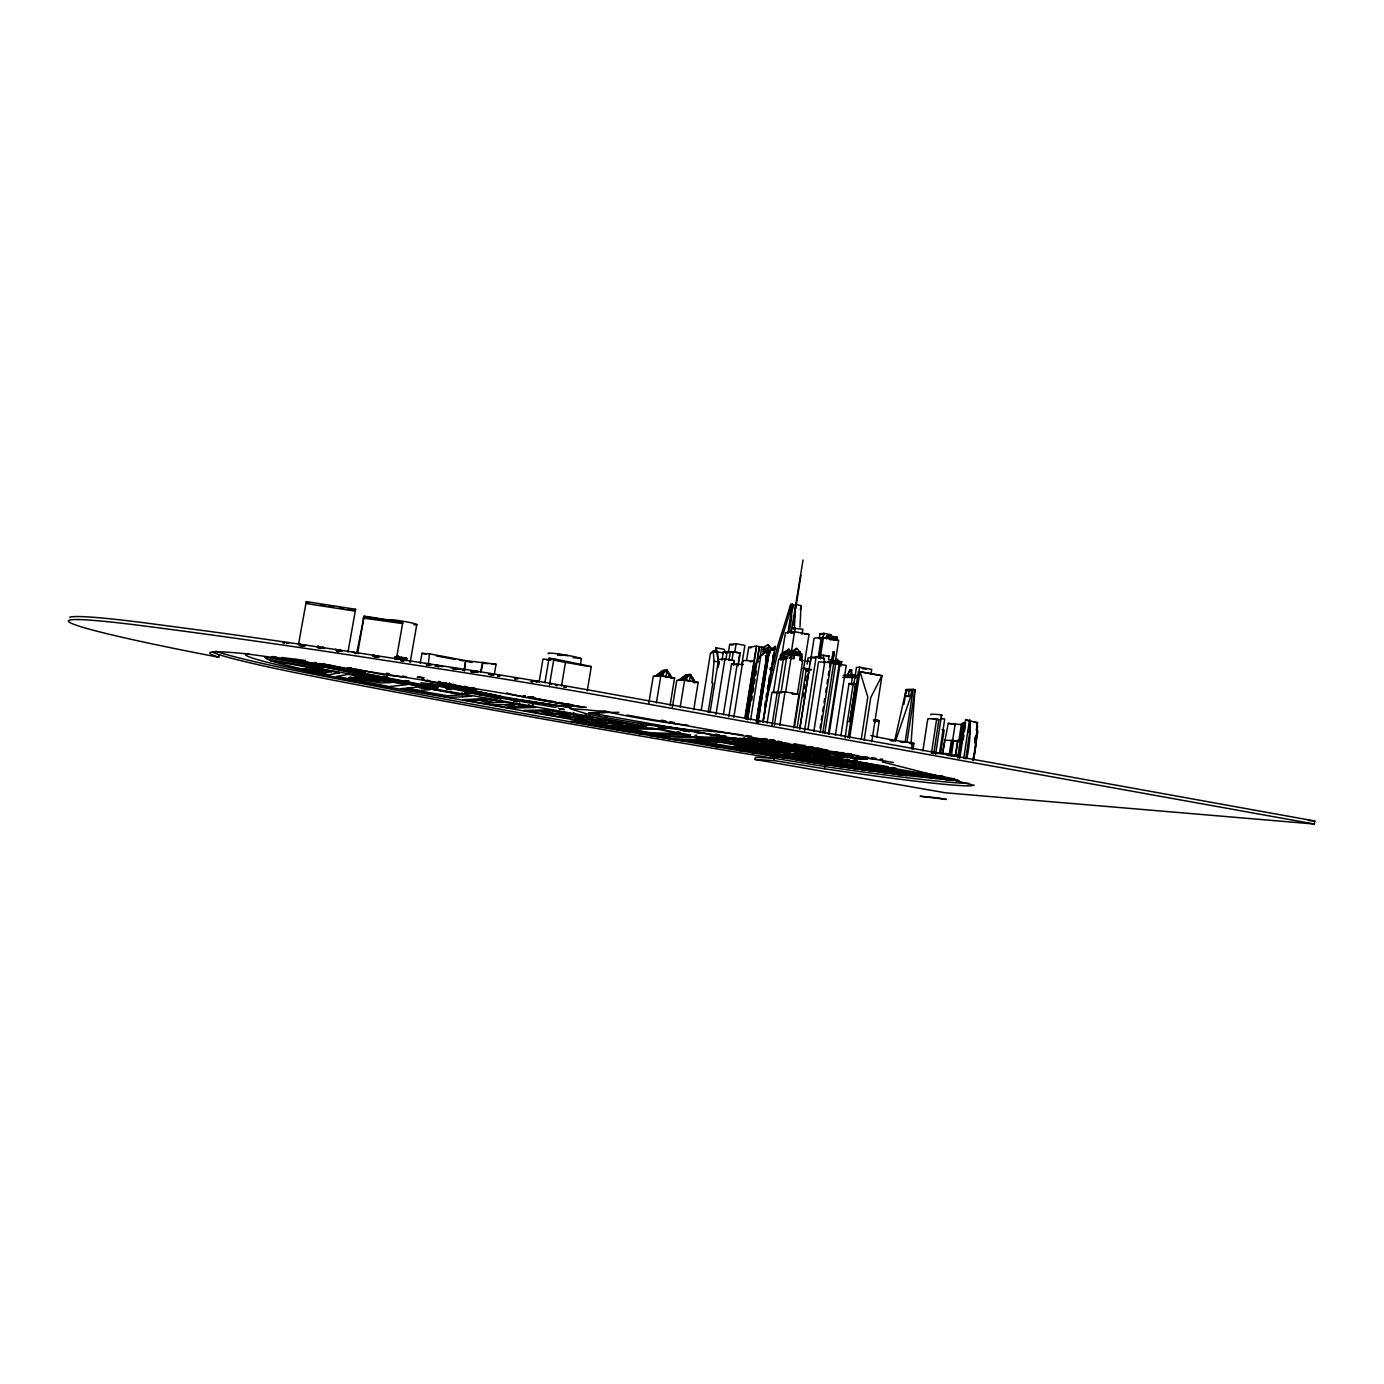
<?xml version="1.0" encoding="UTF-8"?>
<svg xmlns="http://www.w3.org/2000/svg" width="1384" height="1384" viewBox="0 0 1384 1384"><rect width="100%" height="100%" fill="white"/><g stroke="black" fill="none" stroke-linecap="round" stroke-linejoin="round"><path stroke-width="1.5" d="M427.362 665.237L426.86 664.043L428.417 664.96L427.016 665.168M473.968 671.932L474.92 672.07M398.09 658.922L397.052 658.663L399.042 659.32L397.26 658.369L396.257 658.749L398.696 659.372L397.26 658.369L395.616 659.545L395.097 657.383L397.606 656.864L396.62 656.5L395.772 659.165M906.589 690.356L908.89 690.824L908.786 696.567L904.911 696.221L906.589 690.356L912.212 690.149L910.534 696.066L904.911 696.221M405.599 660.185C402.415 658.905 409.093 662.036 404.993 659.753L403.367 660.929L400.547 659.493M376.033 657.089L375.099 655.947C375.808 658.3 372.728 653.663 374.995 657.123M490.247 674.665L489.036 674.285L491.216 674.804M556.472 685.097L557.095 685.737L555.295 685.322M794.312 629.599L795.644 604.324L801.025 605.656L799.969 627.125M551.195 684.423L551.593 684.25M317.247 647.383L319.825 648.456L319.825 647.556C324.029 649.131 321.503 644.667 324.41 648.542M911.001 743.935L914.98 689.699L913.163 689.37L906.191 689.613L894.635 740.907M852.354 676.015L850.814 675.617L851.281 669.891L852.354 676.015L851.437 676.067M514.346 678.264L515.748 678.938M428.262 664.839L429.403 653.836L421.947 653.352L420.217 663.247M401.204 660.912L402.225 659.476L403.28 660.756L404.63 659.026L402.138 657.971C397.831 658.94 401.706 657.019 403.003 659.13L403.194 660.687L402.467 659.32L400.806 660.185L403.003 659.787L403.817 660.877L403.159 657.988L404.128 659.009L405.356 658.248L404.301 657.971L403.522 660.566L405.028 658.005L407.38 658.784L405.131 658.005L406.775 658.403L405.131 658.005L403.194 660.514M718.953 661.846L718.209 666.932L718.953 661.846L714.109 661.327L713.227 651.207L723.763 652.954M792.375 610.361L793.032 604.981L796.44 605.431M514.675 678.904L518.325 678.731M790.281 626.814L791.7 615.742M464.54 669.7L465.716 660.635L429.403 653.836M774.21 758.346L755.353 757.273L755.007 759.453L945.22 792.773L1314.402 824.034L1314.8 821.006L591.158 690.443A298.373 14.272 9.5 0 0 433.382 664.545A621.676 25.466 9.5 0 0 326.243 648.127L300.76 644.356A621.676 25.466 9.5 0 0 205.835 630.914L143.209 622.644A244.691 11.297 9.8 0 0 69.754 617.195M942.781 753.156L944.701 740.371M962.157 724.68L948.265 723.365L942.521 752.982M949.043 755.837L951.379 740.336L957.832 741.513M950.6 754.124L955.219 723.399M951.31 756.096L953.645 740.578L958.852 741.53M955.289 756.096L957.641 740.475L961.205 740.561M955.825 754.332L957.884 740.682M961.499 723.434L958.904 740.717L957.641 740.475M957.659 757.948L962.918 722.863L965.738 723.071M959.216 758.017L964.492 722.898L964.267 727.084L962.312 726.911L964.267 727.084M959.873 757.999L965.617 719.767L977.571 722.742L976.429 730.389M963.264 739.488L962.018 739.333L963.264 739.488L963.887 735.388M964.51 731.271L965.426 725.112M963.731 758.432L969.509 719.939M965.721 758.83L969.751 731.911L967.779 731.513L969.751 731.911L968.489 731.755L970.219 720.182A149.316 136.601 -74.9 0 1 966.793 758.57M974.941 740.353L975.564 736.253M977.45 725.095L976.602 730.752L977.865 730.977L973.488 760.266M975.028 742.291L975.945 736.132M973.246 760.214L975.893 742.516L974.838 742.499M906.918 742.481L914.98 689.699L906.191 689.613L903.942 704.283M911.451 748.882L912.385 742.793A29.151 1.609 9 0 1 870.882 735.492M913.007 749.557L913.942 743.485L912.385 742.793M922.869 750.924L927.782 718.884A23.268 1.557 8.8 0 1 933.266 718.884L938.923 719.611L933.75 753.796M931.64 752.169L936.639 719.178M935.619 754.315L941.587 714.853L936.293 714.369A23.268 1.609 8.8 0 0 930.792 714.404L930.965 714.923M939.598 752.861L944.718 719.04L941.051 718.365L941.795 718.971M940.618 753.19L944.13 729.973L942.02 729.593M871.764 741.807L881.954 675.703L859.948 671.534L858.426 671.621L848.15 737.793M876.695 721.427L879.29 720.701L876.712 737.395M905.119 742.153L913.163 689.37L895.5 741.149M841.057 665.963L841.714 661.69L828.48 659.666L829.051 655.981L821.058 655.203L820.487 658.87M835.4 735.198L846.247 665.479L831.144 662.607L820.21 732.465M840.901 735.804L849.032 683.558L855.9 683.679L849.707 721.6L855.589 683.696M851.16 684.89L852.821 674.769L856.869 675.548M850.018 721.6L847.441 721.202L853.34 683.281M845.14 737.983L847.441 721.202M858.028 677.849L859.672 667.174L871.695 669.441L871.038 673.679M849.603 738.208L859.948 671.534L867.803 697.017L861.211 739.679M864.17 740.198L870.744 697.571L881.954 675.703L858.426 671.621M793.724 727.846L799 694.387L785.039 691.81L779.642 692.017L774.365 725.285M794.433 726.894L809.017 634.46L794.554 631.675L785.42 632.782L781.043 660.306M797.132 727.638L806.474 668.437M807.131 664.199L808.135 657.867L811.872 657.538M802.876 697.19L803.533 692.952M804.208 688.713L804.882 684.457M805.54 680.219L806.215 675.98M799.762 728.624L810.972 657.4L816.127 656.967L824.466 658.559L823.791 662.798M799.831 729.039L808.792 672.07M810.124 663.628L814.103 638.301C818.74 636.899 831.005 639.685 832.268 636.813M804.519 730.804L816.127 656.967M823.843 633.336L820.055 633.768L819.259 638.803L823.048 638.387L823.843 633.336L831.317 634.789L830.521 639.841M818.134 657.919L821.335 637.505M818.947 657.85L822.165 637.418L838.669 640.221L835.348 661.552M808.014 729.126L818.567 661.881L831.144 662.607M820.158 658.248L823.445 637.28M825.418 638.249L829.016 635.965L832.684 639.166L837.095 637.522L835.625 640.048L836.732 639.944L837.13 637.315L829.051 635.758L828.635 638.37L836.732 639.944L836.04 637.436M823.774 654.978L823.203 658.663L824.466 658.559M837.13 637.315L834.95 637.557L834.535 640.169L830.504 639.391L826.853 636.19L827.563 638.491L829.016 635.965L826.888 636L826.473 638.612L830.884 636.969L834.535 640.169L836.005 637.643M829.016 635.965L826.473 638.612L827.943 636.069L828.635 638.37L827.424 635.654L827.044 638.076L824.881 638.301L827.424 635.654L837.095 637.522L830.504 639.391M813.878 731.323L824.829 661.396M820.072 728.226L820.729 723.988M821.387 719.767L822.044 715.528M822.719 711.307L823.376 707.068M824.034 702.847L824.691 698.609M825.694 692.277L826.352 688.038M827.009 683.817L827.684 679.579M828.341 675.357L828.999 671.119M829.656 666.898L830.296 661.517L836.87 662.763L836.645 664.216L830.071 662.971M833.151 651.864L831.524 662.192L832.753 662.313L834.362 651.951L833.151 651.864L831.992 662.158M832.286 662.348L834.362 651.951M822.805 733.07L833.722 663.317M824.778 733.416L835.677 663.68M837.51 661.068L837.787 659.338L835.625 659.511M838.739 665.6L839.396 661.396L835.867 661.673M828.289 734.056L839.171 664.337M829.102 734.074L840.001 664.285M755.007 759.453L773.864 760.56L824.362 768.743L825.02 764.573L900.603 774.936L959.06 780.818M756.512 719.715L760.283 696.031M760.612 694.041L766.511 658.3M756.321 722.24L767.688 650.878L760.906 655.324L757.238 660.791M757.775 722.673L767.964 658.628L766.303 658.334M758.017 722.448L769.366 651.189L775.161 646.38L763.068 722.465M772.203 669.925L770.092 669.527L770.404 667.832M764.729 705.684L765.387 701.55M766.044 697.398L766.701 693.263M767.359 689.111L768.016 684.976M768.674 680.824L769.331 676.689M770.456 669.666L770.75 667.797M763.172 719.922L773.881 652.694M774.365 649.684L774.781 647.037L771.961 649.269M759.418 746.547L742.533 743.485M762.186 746.564L760.076 746.184M773.085 664.303L773.691 660.549M767.099 723.157L771.995 692.311L781.233 692.848M745.405 748.433L767.359 751.166L762.74 751.529L765.335 750.889L765.542 749.557M779.849 659.13L780.455 655.255L783.984 655.272L777.894 692.329L773.448 692.502L778.725 659.216L781.06 659.355L781.354 653.611L791.804 654.563L791.181 658.49L789.953 658.265L790.575 654.338L788.205 654.546L787.582 658.455L786.441 658.559L781.112 692.208L785.662 692.017L791.008 658.161L793.759 658.68L794.381 654.753L793.759 658.68M785.455 659.389C786.562 650.082 787.617 662.469 782.15 658.922L782.773 655.047M789.399 612.835L790.748 604.393L792.548 603.908L787.842 633.543M772.03 725.268L777.272 692.104M784.105 652.106L783.811 653.905L786.198 653.681L788.828 649.165L792.496 653.006L784.105 652.106L788.828 649.165L790.091 653.231M783.967 659.113L784.884 653.283M788.69 632.384L793.032 604.981M802.028 634.218L802.824 629.149L791.389 628.163L790.575 633.215L794.416 632.747M791.267 631.865L803.049 559.984M793.067 625.239L793.741 621.018M794.416 616.814L795.073 612.593M795.748 608.389L800.886 575.294M773.864 760.56L774.521 756.408M779.746 725.337L785.039 691.81M791.233 652.712L794.554 631.675M794.693 631.052L795.229 627.661M791.873 651.362L791.596 653.179L800.09 654.113L800.385 652.279L796.665 648.387L791.873 651.362L800.385 652.279M800.575 660.272L801.613 660.479L802.236 656.552L801.18 656.362L800.575 660.272L802.132 654.355L792.721 652.556L791.181 658.49M800.35 609.894L801.025 605.656M794.035 652.954L796.665 648.387M793.845 694.163L792.184 693.228M799.831 659.96C802.755 650.532 797.132 662.469 802.72 660.393L797.392 694.197L796.042 694.249M728.313 652.816L729.662 644.46L736.132 643.733L744.886 645.394L741.824 664.493M733.347 651.76L730.319 652.072L728.987 660.428L731.998 660.151L733.347 651.76L740.232 653.058L738.174 665.825M723.382 714.68L731.548 663.922L743.329 664.562M731.548 652.487L734.766 652.158L736.132 643.733M733.174 664.874L734.281 660.583L733.606 664.839M728.78 716.774L737.343 663.438M738.433 661.604L739.471 655.22M733.814 717.362L742.897 660.652M746.668 660.012L748.692 647.349L756.391 646.155L744.851 718.296M745.474 716.393L756.304 648.629M745.924 719.265L754.072 668.264L757.308 661.137M747.377 719.144L756.564 661.604L757.948 661.275M747.568 719.784L759.349 646.605L756.391 646.155M757.256 661.777L759.349 646.605M751.668 700.563L752.342 696.342M753.017 692.121L753.692 687.9M754.366 683.696L755.041 679.475M755.716 675.254L756.391 671.067M748.519 743.831L745.146 743.537M746.357 743.485L746.132 744.592M760.024 657.659L761.702 647.055L764.003 647.608L762.809 655.082M750.612 719.818L760.906 655.324M770.109 651.38L768.276 649.131L764.643 651.276L764.712 646.536L768.016 644.944L771.355 650.394L771.096 647.747L767.895 644.961L769.418 645.792M686.966 677.278L686.412 680.668L689.474 681.222L690.564 674.458L685.737 674.821L678.575 680.409L686.931 674.735M693.073 678.402L692.519 681.793L695.581 682.347L690.564 674.458L683.35 680.098L680.945 680.253L688.142 674.631M693.747 709.715L698.176 682.381L684.648 679.89L676.759 680.409L672.347 707.432M701.238 710.182L710.39 653.681L713.227 651.207L717.362 651.985L715.926 647.764L724.195 649.338L725.787 653.334M715.251 652.002L715.926 647.764M708.124 712.431L712.881 683.004L711.912 683.039L714.109 661.327M710.044 712.31L718.556 659.528L724.922 658.94L734.281 660.583M722.033 660.185L723.382 651.881L730.319 652.072M710.251 740.994L709.732 744.246L719.801 744.644L739.402 748.104L729.039 747.654L694.906 742.222L706.394 743.692M715.995 714.369L724.922 658.94M725.856 659.839L727.188 651.483M645.532 724.04L645.757 722.673M648.819 703.193L653.283 676.084L660.877 675.513L674.562 678.039L670.098 705.459M656.379 702.986L660.877 675.513M663.507 672.953L662.936 676.343L669.095 677.468L669.648 674.077M666.015 676.914L667.123 670.133L662.469 670.513L655.255 676.119L659.857 675.773L667.123 670.133L672.174 678.039L670.981 678.125M692.346 737.482L655.462 736.374L669.441 738.745L670.115 734.644M680.184 707.276L684.648 679.89M605.362 722.206L617.697 722.275L605.085 720.043L593.027 720.026L605.362 722.206L606.019 718.227M580.38 664.822L581.418 658.628A17.075 1.194 9.5 0 0 560.883 654.286A17.075 1.194 9.5 0 0 548.756 653.767M573.27 716.549L584.913 716.479L571.575 714.127L560.226 714.231L573.27 716.549L573.945 712.535M587.266 690.72L591.297 666.517L553.894 658.801L549.033 658.248L544.915 682.675M592.196 718.296L591.539 722.171L603.286 722.24L590.778 720.026L579.308 720.009M596.539 714.369L596.781 712.985M598.995 714.94L599.237 713.556M539.033 682.433L542.995 659.026L549.137 659.718M549.413 685.305L553.894 658.801M560.122 654.667L557.631 654.667L568.08 655.653M561.489 686.083L565.572 661.794M559.88 712.57L559.24 716.462L570.277 716.41L558.115 714.265L547.32 714.369M403.003 659.13L402.969 657.85L400.53 657.988L402.952 659.043M494.347 674.285L496.06 664.285L465.716 660.635L464.349 668.558M500.454 696.654L501.06 698.661L493.379 697.536L491.476 697.103L491.787 695.114L488.5 694.214M494.918 697.83L495.212 696.117M496.614 698.124L496.942 696.204L499.053 696.584M498.551 696.671L500.766 696.809M501.06 698.661L498.932 698.107L499.261 696.169M499.953 696.861L502.478 696.931L497.6 695.858M500.16 698.366L500.489 696.446L495.143 695.633M500.627 698.661L501.233 696.636M518.775 706.913L529.207 706.636L515.246 704.162L505.125 704.508L518.775 706.913L519.467 702.899M462.516 696.913L471.65 696.152L419.438 686.914L400.685 688.713L449.817 697.415L462.55 696.792M465.457 692.017L466.27 689.993L465.457 692.017L491.476 697.103M466.148 692.208L465.803 690.08M465.924 691.948L467.031 692.069L467.359 690.114L464.626 689.786L467.671 690.754M467.377 692.467L467.706 690.529L465.56 690.149M467.031 692.069L468.553 692.277L468.882 690.322L466.633 689.959M468.968 692.779L469.297 690.841L472.1 691.325M468.553 692.277L470.301 692.554L470.629 690.616L468.484 690.218M483.518 694.785L472.065 692.865L472.394 690.91L474.66 691.308M473.605 693.159L473.951 691.221M475.785 693.661L476.131 691.706L472.359 691.135M476.234 694.214L476.442 692.19L474.055 691.913M481.511 670.046L482.895 662.019L480.456 671.863M440.596 683.35L439.195 681.516L440.596 683.35L451.443 684.423M451.322 685.097L449.316 683.177M396.378 658.853L402.83 622.125L364.113 616.139L356.743 652.988M410.131 662.503L416.792 624.495M347.955 652.089L355.584 609.271L306.245 601.607L298.546 644.269M326.866 664.458L320.396 663.905L322.334 664.562A30.016 1.367 9.8 0 0 330.084 666.396L330.759 666.552A23.995 1.09 9.8 0 0 353.353 670.721L353.508 669.839L347.419 668.351M357.729 652.764L356.674 652.712C353.231 652.746 362.366 654.407 357.729 652.764L364.113 616.139M1314.402 824.034L590.605 693.765A298.408 13.84 9.5 0 0 432.811 667.849A621.745 24.704 9.5 0 0 142.621 625.776A244.726 10.968 9.8 0 0 218.758 657.244L219.226 654.684M397.848 658.801L398.886 659.493M775.161 646.38L774.365 650.272L771.597 649.338L773.137 649.857M768.777 682.416L777.306 647.21L790.748 604.393M395.53 659.216L396.412 657.746L395.097 656.95M400.945 660.808L403.211 659.909L402.035 660.497C400.46 660.012 402.571 658.94 403.28 660.22M337.869 651.414L339.668 650.324L342.021 651.207M320.223 648.404L323.683 647.695L320.085 648.214M850.001 669.718L847.458 675.323L850.001 669.718L852.077 670.115M477.532 672.019L475.439 671.915L477.93 672.105M792.548 603.908L779.071 646.882L768.016 694.37A703.522 638.924 85.1 0 0 763.57 719.092M301.401 645.947L302.214 645.619M769.366 651.189L765.629 659.026M403.211 659.909L401.343 659.632L403.453 660.22M319.912 647.349L319.081 647.625L320.95 647.764L319.393 647.712M442.274 666.344L440.216 666.24L442.707 666.448M339.149 651.38L336.796 650.618L339.201 651.172M530.972 681.672L532.788 681.655M763.587 649.425L764.712 646.536M763.241 651.518L764.383 648.629L762.584 649.684M372.452 655.947L375.099 655.947L374.822 657.002M395.824 658.922C399.249 655.549 398.056 655.791 396.257 657.711L395.236 657.331L396.291 657.729M826.594 637.522L827.424 635.654M402.865 658.767L403.315 660.964M766.615 653.127L767.688 650.878M438.347 666.725L438.693 665.929L435.112 666.258M319.652 648.335L319.86 647.279L321.053 648.456M303.044 645.671L305.726 645.671M338.613 651.328L339.668 650.324L341.45 651.189M355.602 653.732L356.899 652.954L354.996 653.231M754.072 668.264L756.079 665.272M284.377 642.764L283.166 641.882L285.087 642.73M302.698 645.532L305.432 645.169L303.269 645.722M439.524 666.275L442.413 666.344L440.925 666.171M474.712 671.949L477.411 671.551L475.369 672.157M490.991 674.665L494.209 674.838M299.359 645.584C300.155 642.903 303.477 646.103 300.847 645.463M319.566 647.158L317.714 646.328L319.566 647.158L317.87 646.38L318.752 646.501M376.656 656.518L379.51 656.76L374.822 656.743M337.367 650.013L337.488 651.483C341.312 649.874 341.225 649.061 338.526 651.449L336.762 650.636M354.217 652.573L352.366 651.743L354.217 652.573L352.539 651.795L353.422 651.916M430.77 664.943L427.725 664.407L431.272 664.943M337.558 651.068L339.27 651.397M374.735 655.826L372.901 654.995L374.735 655.826L373.057 655.047L373.94 655.151M374.995 656.708L376.794 656.864M395.547 658.161L396.239 656.777M403.298 659.562L403.177 658.057M402.761 657.884L401.014 657.071L402.761 657.884L402 657.331M437.984 666.448C438.347 664.977 435.216 664.251 438.659 666.206M456.443 668.922L453.243 668.143L453.364 669.372L456.322 669.008L454.263 669.164M473.38 672.209L471.079 671.569L473.639 671.292L471.823 670.583L473.882 671.863M320.984 648.335L321.936 647.297L324.219 648.335M489.728 674.198L488.881 674.043M713.227 651.207L710.771 653.352M716.826 652.469L718.279 662.106M772.704 648.854L774.781 647.037L774.071 649.874L771.753 649.2M766.753 659.009L767.964 658.628L766.165 658.922M758.536 740.803L742.862 738.399L745.889 738.606L744.298 738.312M533.186 681.447L532.027 680.634L533.982 681.43M453.623 669.077L456.409 669.077L453.779 668.818M401.031 660.393L402.225 659.476L401.308 659.978L402.917 660.635M682.156 680.184L689.353 674.544M656.397 676.032L663.628 670.427M657.538 675.946L664.787 670.323M658.697 675.859L665.963 670.219L669.977 676.551M305.103 645.515L304.013 645.428M475.196 672.105L477.636 672.001M376.448 656.466L377.417 656.206L374.476 656.621M765.94 657.123L769.539 654.943M764.971 649.165L768.604 647.02M762.965 653.646L768.414 650.411L768.276 649.131M362.954 618.043L402.571 623.561M337.592 650.376L338.613 650.878L337.229 650.947M460.353 669.216L460.111 669.199M477.757 692.588L479.902 692.709M438.174 666.552L437.846 666.638M395.167 657.659L395.478 659.009M353.854 609.963L355.584 609.271M396.343 657.608L395.27 657.071L395.443 659.303M438.693 665.998L437.863 666.275L439.178 666.396M766.909 645.307L768.016 644.944M248.618 653.49L245.573 654.442A193.535 8.529 9.6 0 0 407.64 690.495L655.462 734.16M375.133 656.016L373.421 656.051M301.66 645.221L301.764 645.48M401.602 622.489L402.83 622.125M471.217 671.967L472.774 671.551L471.01 671.673M788.257 758.415L789.105 758.173L766.252 754.782L777.168 756.615M532.425 681.689L531.318 681.551M302.819 669.043L309.393 667.572L331.728 671.534L324.531 672.866L302.819 669.043L316.59 670.375L324.531 672.866M453.243 668.766L457.429 669.32M323.406 667.763L265.036 657.141L268.237 656.57M437.569 665.894L436.496 665.86M316.59 670.375L331.728 671.534L327.8 670.444M300.051 645.273L301.158 645.584L299.723 645.117M744.332 743.467L742.412 743.848M765.335 750.889L762.048 751.408L745.682 748.502L758.778 749.644M804.381 633.993L809.017 634.46M824.829 638.18L822.165 637.418M834.275 637.349L828.099 636.121M589.965 666.638L591.297 666.517M282.717 642.885L284.308 642.868M329.755 665.791L334.859 666.725L329.755 665.791A35.811 1.643 9.8 0 1 326.728 665.22M740.232 653.058L734.766 652.158M375.652 656.414L376.24 656.916M403.367 658.524L404.509 659.026L403.471 658.507L403.644 659.476M792.721 652.556L789.105 652.885L792.859 653.611M453.035 684.423L454.142 684.682M791.804 654.563L788.205 654.546M798.481 654.667L802.132 654.355M782.15 658.922L785.904 659.355M789.953 658.265L791.008 658.161M750.301 661.777L753.986 661.137M826.317 656.206L829.051 655.981M859.672 667.174L856.471 667.451L853.824 684.44L849.032 683.558M801.613 660.479L802.72 660.393M805.246 661.379L808.55 661.119M830.296 661.517L827.494 661.725L830.763 662.348M835.953 662.123L841.714 661.69M834.05 662.971L836.87 662.763M759.729 740.509L761.356 740.371L747.637 738.468M670.686 678.298L674.562 678.039M461.772 693.021L463.104 693.401M464.626 692.848L465.924 693.211M453.087 668.697L455.077 668.61M694.353 682.416L695.581 682.347M286.54 642.851L288.979 642.885L286.73 642.851M694.145 682.623L698.176 682.381M843.15 675.323L852.821 674.769M844.534 676.932L856.385 677.226M842.839 677.364L856.558 677.589M469.591 700.667L478.691 700.235L493.465 702.847L484.054 703.21M493.604 704.906L503.24 704.577L516.837 706.982L506.925 707.241M908.89 690.824L912.385 690.702M453.173 668.212L455.89 668.195L455.111 668.593M458.571 669.008L460.976 669.008L459.35 669.043M528.446 704.819L530.124 705.269M532.2 704.819L533.376 705.165M564.222 687.139L566.316 687.139L563.98 687.139M497.513 675.946L499.883 675.963L498.292 675.997M604.427 712.518L589.411 712.777M535.262 681.516L537.632 681.534L536.058 681.568M529.518 711.238L539.916 711.047L551.593 713.106L540.936 713.244M299.152 645.169L301.349 645.792M618.786 712.327L588.857 712.708L733.087 738.295L766.701 739.281M585.051 714.905L586.159 715.199M588.909 714.871L590.034 715.217M441.773 665.617L441.928 665.704M598.493 723.399L610.379 723.486L622.575 725.631L610.431 725.493M637.418 724.143L638.301 724.42M641.484 724.178L640.515 724.178L643.179 724.472L642.193 724.472M427.016 664.579L428.192 665.098M426.653 664.51L426.86 664.735M438.451 666.379L439.42 666.396M627.955 728.797L657.4 729.299M677.053 731.946L678.714 732.292M678.419 731.98L679.873 732.292M651.051 732.863L677.987 733.503M944.459 740.163L953.645 740.578M638.993 733.728L690.512 735.06A46.623 1.972 9.3 0 1 659.459 728.555L661.033 728.728M695.01 735.181L696.809 735.233M710.269 735.579L725.977 735.977M343.595 668.766L340.429 668.23L343.751 668.766M649.65 735.561L689.128 736.686L712.604 740.838L672.728 739.488M747.671 738.364L768.726 741.218L752.515 740.699L739.852 738.451M758.692 738.675L766.961 738.918M714.248 737.776L715.078 738.018M719.057 737.932L720.562 738.191M778.24 742.066L781.804 742.17M669.441 738.745L706.48 739.973M777.202 742.931L763.466 742.464L781.77 745.716L780.42 745.665M784.59 743.294L788.863 743.433M842.856 752.688L838.306 752.533L858.149 755.785M841.42 753.086L851.765 754.401M681.43 740.959L721.393 742.395L746.755 746.876L734.056 746.339M768.172 744.194L763.432 743.9L790.264 748.675M794.329 745.007L805.125 745.405M802.201 745.561L797.132 745.388L825.608 749.73M748.952 744.021L747.723 743.796M752.377 743.969L753.38 744.004M753.761 744.211L754.764 744.246M846.351 754.055L851.696 754.245L848.167 753.623M701.532 742.827L706.376 743.018M765.715 746.357L752.117 744.592L775.248 747.862M932.868 752.567L950.341 753.917M766.909 746.564L762.186 746.374L769.193 747.619M791.302 747.585L812.789 751.218L827.407 751.858M931.121 753.156L941.795 753.571M711.255 744.54L716.168 744.748L703.954 742.585L710.407 743.104M706.809 745.215L723.521 745.907M822.183 749.903L828.134 750.232M946.898 754.799L957.659 755.231M950.324 755.595L958.351 755.923M715.113 746.599L754.92 748.312L780.403 752.809L740.042 750.751L613.994 729.437A1068.292 66.328 9.1 0 1 328.458 677.122A232.875 10.293 9.6 0 1 215.835 651.12M803.481 750.491L758.363 748.467L783.967 752.982L830.521 755.214L802.824 750.37M831.282 751.598L837.199 751.841M782.842 749.868L781.77 749.834L784.676 750.197L783.603 750.163M816.629 754.159L794.52 750.232L786.475 750.042L789.797 750.457L788.569 750.405M354.529 652.988L355.428 652.867M498.43 676.015L499.538 676.067M536.213 681.585L537.338 681.637M798.308 752.256L810.834 754.193M840.399 754.142L824.708 753.432L850.226 755.889M747.204 750.422L754.453 750.768L735.89 748.312L747.931 750.561A34.254 1.332 9.3 0 0 750.249 750.561M825.625 754.418L827.217 754.712M859.326 756.581L867.491 756.979M752.083 752.723L764.816 753.363L842.873 767.117M876.055 758.882L813.55 755.785L907.35 772.393L928.387 773.725M880.293 759.089L882.715 759.211M827.649 756.875L842.718 757.636M861.315 758.57L859.862 758.484L864.256 759.089M865.744 758.778L862.786 758.64L865.727 759.159M821.715 756.771L820.729 756.719L823.307 757.065L822.321 757.013M826.94 757.031L825.452 756.962L828.359 757.29L826.871 757.221M759.626 646.951L761.702 647.055M761.909 647.487L764.003 647.608M853.617 760.508L857.492 760.716M861.592 763.847L860.692 763.795L863.754 764.245L862.855 764.193M867.214 764.176L868.685 764.539M463.381 688.869L438.728 685.184L466.027 689.024L455.855 685.426C491.337 696.481 528.757 700.927 565.468 706.549A48.959 2.232 9.4 0 1 573.443 705.875L576.073 706.169M467.948 689.422L450.752 687.606L469.608 691.394M795.592 759.695L829.621 765.006L822.909 764.072M935.93 774.832L911.451 773.12L934.235 775.248M919.218 774.486L934.114 775.455M938.369 775.749L942.642 776.026M943.611 776.666L923.63 775.265L931.017 776.355M930.1 776.407L948.646 777.652M792.098 693.834L797.392 694.197M948.351 778.05L933.854 777.081L953.022 780.472M937.816 777.548L957.918 780.144L948.94 779.521M950.912 778.431L954.579 778.69M426.739 664.943L426.583 664.787M484.019 663.351L488.033 663.663M492.047 663.974L496.06 664.285M1308.364 820.47L1314.8 821.006M406.481 677.433L381.621 674.406L355.532 669.043M938.923 719.611L935.549 719.299A23.268 1.557 8.8 0 0 932.885 719.144M586.435 707.38L575.796 706.376A63.629 2.906 9.4 0 0 570.519 707.224M476.044 691.619L477.653 691.862M533.792 697.501L528.965 696.792M476.079 691.931L487.964 693.661A40.724 1.817 9.6 0 1 497.963 695.875L496.423 695.65M455.128 687.242L456.045 687.346M460.059 688.263L460.976 688.367M555.261 660.428L559.344 660.877L549.033 658.248M441.167 685.686L442.361 685.824M546.853 659.926L550.728 660.376M560.433 661.483L587.992 666.292M445.994 686.689L447.188 686.827M844.707 757.377L843.825 757.238L847.613 757.74M887.94 766.684L851.108 760.646M863.183 763.172L870.086 764.003L824.553 756.321M573.166 657.625L581.418 658.628M557.631 654.667L563.167 655.359M901.365 771.909L870.398 766.338L905.897 772.618L882.646 769.141M476.84 691.689L478.483 691.965M873.373 719.905L878.909 720.683M281.488 657.452L305.449 660.514M584.238 707.172L571.834 705.165A39.98 1.903 9.5 0 1 527.477 696.861M424.3 687.156L427.379 687.537M497.479 697.328L494.071 696.982L497.808 697.553M536.213 702.328L496.095 696.757M541.923 703.314L499.676 697.83L554.915 707.293L559.24 706.29L541.923 703.314L567.994 707.293A48.959 2.232 9.4 0 0 571.523 708.176M533.29 697.467L529.207 696.827M825.314 753.951L824.985 753.847M562.319 655.307L560.122 655.359M464.747 670.6L462.948 669.994L464.574 670.773M907.748 773.223L917.436 774.659L900.154 773.518L794.381 754.834L809.675 755.595L864.775 765.629A29.202 1.176 9.1 0 0 907.748 773.223L909.323 773.812A31.451 1.263 9.1 0 1 871.47 768.224A31.451 1.263 9.1 0 1 852.994 763.847L864.775 765.629M861.125 769.504L862.405 769.694A26.106 1.003 9.1 0 0 869.117 770.542L871.574 770.784L853.184 768.051L859.81 769.331M477.826 691.81L479.452 692.104M848.375 675.271L850.814 675.617M900.257 773.985L889.22 772.41L906.849 775.524L902.074 774.296M386.378 673.247L389.423 673.679M571.834 705.165L562.008 703.764A44.409 2.111 9.5 0 1 521.128 696.498L511.821 694.405A44.409 2.111 9.5 0 1 506.682 692.882M746.512 735.51L751.547 736.236M354.667 653.04L355.204 652.867M438.728 666.258L439.541 666.361M606.988 716.895L605.154 716.687L607.005 717.137M786.493 758.155L788.396 758.38M877.335 721.341L878.788 721.566M462.81 669.942L463.83 670.219M481.874 693.228L482.964 693.401M784.659 757.878L786.631 758.121M320.984 604.929L325.084 605.552M329.202 606.192L333.302 606.815M339.478 607.766L343.578 608.389M347.678 609.012L351.796 609.652M478.985 691.983L480.507 692.26M515.09 700.2L521.007 700.892L519.415 700.391M784.814 757.844L782.79 757.584A25.379 0.969 9.2 0 1 771.39 755.699M305.899 603.476L355.255 611.157M365.376 616.78L399.474 622.143M468.743 692.83C461.339 691.913 476.684 694.076 469.297 693.159M782.929 757.55L779.106 756.944M302.404 645.567L300.968 645.861M482.67 693.298L484.123 693.574M515.09 701.048C507.547 700.079 522.875 702.276 515.332 701.325M791.25 747.862L791.544 747.914M319.739 664.095C315.569 663.576 324.254 664.822 320.033 664.285M363.784 672.589C358.56 671.932 369.372 673.489 364.044 672.814M825.02 764.573L740.042 750.751M444.212 683.004L448.226 683.644M446.34 683.454L438.936 682.243L441.548 683.575M452.014 684.371L457.81 686.222M439.022 682.468L449.143 684.128M513.239 699.889L526.577 701.792L524.069 700.996M715.476 734.229L719.68 734.939M813.377 752.325L798.343 750.422L822.615 754.315L816.352 752.844M714.923 743.727L716.981 744.073M974.319 722.206L977.571 722.742M788.015 749.955L818.376 754.28L816.681 754.072M485.438 693.747L482.635 693.522A25.777 1.176 9.6 0 0 486.113 694.145M554.759 701.757L533.913 698.159L548.496 701.152A94.493 4.602 9.5 0 0 573.685 705.425M558.928 702.466L563.098 703.193M567.25 703.902L571.419 704.612M482.947 692.623L480.248 692.173A21.729 0.969 9.6 0 0 470.612 690.547L472.774 690.927M468.986 690.841L471.148 691.394M756.477 721.185L760.335 721.86M438.226 665.791L436.583 665.012L437.5 665.133M301.349 645.048L299.636 644.269L300.501 644.373M472.394 690.91L465.768 690.305M839.932 757.498L842.804 757.999M470.301 692.554L472.065 692.865M789.364 748.623L762.549 743.865L724.68 742.516L750.145 747.014L794.71 748.848L767.705 744.056M837.164 757.359L841.42 757.93M794.174 750.007L795.108 750.163M835.798 757.29L838.652 757.792M492.583 696.602L420.771 682.796L452.36 686.222L466.027 689.024M793.62 749.972L794.554 750.145M833.064 757.152L837.268 757.723M892.334 767.566L896.002 768.224M830.348 757.013L834.535 757.584M846.593 759.747L849.776 760.3M825.348 756.373L954.666 779.106M664.701 728.209L658.161 727.828L662.815 728.763M808.637 754.09L794.918 752.083L805.419 753.934M947.365 779.953L924.599 775.922L905.378 774.832L791.319 754.678L783.084 754.263L900.603 774.936M935.774 778.223L924.529 776.51A23.338 0.917 9 0 0 919.097 776.13L936.795 778.517L934.684 778.137M907.177 774.763L908.873 775.057M887.455 773.206L778.95 754.055L768.38 753.536L856.091 769.002M658.957 734.247L620.759 727.517L651.743 728.001L685.651 734.939M741.322 748.554L742.516 748.761M661.466 720.199L665.669 720.943M669.873 721.704L674.077 722.448M770.802 739.592L775.023 740.336M793.966 743.71L798.17 744.471M809.277 746.616L813.187 747.308M817.079 748.017L820.989 748.709M871.868 757.602L876.072 758.346M769.729 739.765L773.673 740.475M777.635 741.167L781.597 741.876M808.585 746.703L812.841 747.464M626.865 715.078L893.424 762.532M864.256 758.709L867.214 759.228M861.332 758.934L851.195 758.051L855.537 758.64M855.502 758.276L859.879 758.864M854.066 758.207L856.973 758.709M851.039 758.155L856.125 759.055M485.317 693.782L486.787 693.989M475.387 692.069L474.089 691.827L477.67 692.519M511.302 699.681L514.191 700.183M745.094 743.848L747.204 744.211M851.437 754.315L847.198 753.553L850.658 754.211M421.947 653.352L426.116 654.096M436.531 655.999L455.301 659.389M459.453 660.151L463.623 660.895M467.792 661.656L471.961 662.417M482.757 692.64L484.244 692.865M766.373 754.73L768.016 755.041M948.265 723.365L955.15 724.645M666.604 728.226L664.908 727.915A46.623 1.972 9.3 0 1 718.331 735.786M862.336 668.558L866.263 669.285M731.548 663.922L735.51 664.666M531.3 696.792L533.792 697.294M495.178 695.408L496.787 695.668M723.382 651.881L726.669 652.504M803.204 667.97L811.266 669.493M803.066 668.507L811.128 670.029M882.3 761.944L974.163 785.299L970.184 785.87A230.73 9.169 9.3 0 1 824.362 768.743M531.56 696.809L533.515 697.207M478.086 692.606L474.504 692M498.932 698.107L484.504 694.976M810.972 657.4L815.124 658.196M793.914 654.805L800.921 655.999M729.662 644.46L733.139 645.117M780.455 655.255L781.666 655.48M483.846 692.83L485.438 693.09M493.95 695.408L495.628 695.443M467.048 690.46L471.027 691.256M508.707 699.179L511.423 699.56M473.086 692.311L477.272 693.124M481.442 693.938L485.628 694.733M470.093 691.965L448.468 687.208M480.404 693.955L484.521 694.733M488.638 695.529L496.891 697.121M791.389 628.163L795.16 628.89M820.055 633.768L823.774 634.495M826.888 636L834.95 637.557M881.418 768.812L874.636 767.168M300.83 660.86L438.382 687.831L431.773 688.402L271.956 656.812M290.45 659.441L436.704 687.986M272.907 656.5L277.129 657.348M281.35 658.178L433.4 688.263M494.538 695.235L491.804 694.751M493.984 695.183L491.476 695.235L493.067 695.547M487.549 694.197L489.227 694.457M488.033 694.457L490.161 694.889M469.332 690.927L468.294 690.702M446.011 685.98L456.028 688.038M521.353 700.408L500.627 697.242L503.361 698.09M516.111 699.733L504.952 698.02L506.423 698.487M506.527 698.712L509.796 699.249M490.836 694.543L492.531 694.837M488.535 694.387L490.196 694.682M402.64 676.032L406.723 676.984M444.662 683.177L460.249 686.62M491.631 694.647L487.964 693.661M347.713 667.59L352.228 668.558A23.788 1.107 9.7 0 1 349.079 667.624M485.68 693.436L487.566 693.713M873.754 721.237L875.778 721.704L876.055 719.939L879.29 720.701M490.836 694.457L487.947 694.076M489.365 694.56L490.974 694.854M748.692 647.349L750.855 647.885M328.994 664.77L353.353 670.721M348.284 667.815L364.926 671.915L359.044 671.084A35.811 1.643 9.8 0 1 347.747 669.199M487.929 694.491A25.777 1.176 9.6 0 0 490.732 694.993L492.496 695.356M756.564 661.604L758.121 662.036M336.416 649.511L335.378 649.356L336.122 649.823M557.7 654.286L560.243 655.03M309.393 667.572L317.542 670.167M965.617 719.767L971.049 721.652M336.918 650.982L338.769 651.276M426.583 663.749L425.32 663.559M451.789 667.97L450.509 667.763M449.264 683.454L450.613 683.748M941.587 714.853L942.02 715.597A19.947 1.384 8.8 0 1 940.618 715.701M421.653 678.904L426.22 681.084L476.304 689.232L473.086 687.433M765.369 655.705L766.805 656.397M427.224 679.959L431.047 681.88M472.705 670.911L471.823 670.686L473.449 671.465M465.007 686.118L468.328 687.934M438.468 681.378L440.7 682.693M306.245 601.607L308.667 603.026M454.488 669.233C452.136 668.697 457.844 669.129 454.125 669.06M492.773 674.735C490.438 674.198 496.233 674.648 492.41 674.579M396.014 656.777C395.582 657.763 396.983 656.466 395.893 658.092M833.064 636.744L836.732 639.944M374.701 656.587L374.355 656.656M455.907 669.337L454.575 669.129L456.461 669.164M768.414 650.411L770.473 652.937M691.343 677.693L693.349 680.841M338.717 651.483L337.54 650.791L338.146 651.483M834.915 637.747L835.625 640.048M773.154 655.272L773.518 658.784M768.068 652.521L768.207 653.819M764.383 648.629L764.643 651.276M717.5 651.76L718.417 661.863M265.053 657.435L267.51 659.389L646.501 726.479A67.816 2.889 9.3 0 1 677.226 728.382M330.24 665.514A30.016 1.384 9.8 0 1 327.852 664.995M324.513 664.216A30.016 1.384 9.8 0 1 322.489 663.68M212.652 652.21A232.91 10.034 9.6 0 0 328.094 679.181A1068.465 64.65 9.1 0 0 739.748 752.688L824.708 766.511A230.713 9.446 9.2 0 0 969.077 783.431M913.942 743.485A31.417 1.73 9 0 1 909.323 743.07M903.596 742.412A31.417 1.73 9 0 1 900.413 741.997M893.614 741.046A31.417 1.73 9 0 1 890.085 740.509M533.117 698.02A39.877 1.886 9.5 0 1 529.864 697.259M525.539 696.031A39.877 1.886 9.5 0 1 524.571 695.581M525.02 696.187A39.98 1.903 9.5 0 1 523.342 695.633M391.274 620.551A13.459 0.969 9.9 0 1 396.689 620.274A13.459 0.969 9.9 0 1 413.574 623.388A13.459 0.969 9.9 0 1 413.902 624.72M345.862 668.87A35.811 1.643 9.8 0 1 342.09 668.195M336.606 667.192A35.811 1.643 9.8 0 1 333.112 666.517M322.628 664.32A35.811 1.643 9.8 0 1 319.202 663.524M316.573 662.815A35.811 1.643 9.8 0 1 314.808 662.261M569.222 707.311A47.662 2.18 9.4 0 1 581.661 706.93M743.45 661.241A14.324 1.159 9.1 0 1 754.263 661.448M679.025 728.641A67.816 2.889 9.3 0 1 692.571 730.596M353.508 669.839A23.995 1.107 9.8 0 1 348.682 669.043M337.592 667.036A23.995 1.107 9.8 0 1 334.738 666.482M525.28 697A410.996 15.708 9.5 0 0 246.871 653.888A232.927 9.74 9.6 0 0 218.758 657.244M755.145 750.889A32.455 1.263 9.3 0 1 751.443 750.63M687.865 725.216A48.25 2.249 9.4 0 1 681.274 724.507A47.108 2.197 9.4 0 1 611.053 712.622L604.306 710.805A70.584 3.287 9.5 0 1 586.038 709.75L569.983 708.66L586.055 713.66A63.647 2.837 9.4 0 0 635.048 722.656L690.962 730.008A282.284 11.712 9 0 1 701.29 730.614L703.643 730.769A282.284 11.712 9 0 1 716.895 731.876A68.889 3.045 9.2 0 1 742.914 735.008M976.723 722.448A148.14 135.822 -75 0 1 973.333 760.525M976.447 735.181A384.51 135.719 -80.2 0 0 977.571 726.392L976.879 726.254A384.544 135.615 -80.2 0 1 976.499 729.195M976.256 736.651A384.51 135.719 -80.2 0 1 975.236 744.004M973.298 757.238A384.51 135.719 -80.2 0 1 972.831 760.179M975.547 736.53A384.544 135.615 -80.2 0 1 975.149 739.471M730.441 738.347L750.768 741.686L730.441 738.347M963.679 722.88L963.42 727.05L963.679 722.88M429.455 663.697C428.573 664.078 430.683 663.749 429.559 663.663M405.702 657.677C404.56 658.057 407.086 657.694 405.702 657.677M430.562 664.216L427.812 665.081L430.562 664.216M377.797 655.601C376.759 656.102 379.251 655.583 377.797 655.601M398.99 656.76L397.969 657.019C397.035 656.345 402.363 658.386 397.381 656.621L398.99 656.76M357.297 652.366C356.242 652.867 358.767 652.348 357.297 652.366M287.993 642.557L288.114 642.539M564.983 686.862L565.866 686.914L564.983 686.862M536.3 681.257L537.338 681.343L536.3 681.257M492.341 674.008L493.344 674.112L492.341 674.008M476.096 671.275L477.117 671.361L476.096 671.275M397.64 656.327L398.592 656.431L397.64 656.327M448.918 686.637L453.156 687.364L448.918 686.637M322.368 647.02L322.368 647.02M383.489 676.499L387.555 677.208L383.489 676.499M789.71 752.619L766.771 749.54L789.71 752.619M478.293 694.266L482.255 694.958L478.293 694.266M404.664 680.599L409.024 681.361L404.664 680.599M425.563 684.63L430.251 685.443L425.563 684.63M404.405 659.459L403.107 658.87L404.405 659.459M446.219 688.626L451.201 689.491L446.219 688.626M559.119 708.66L564.257 709.542L559.119 708.66M806.647 668.835L808.014 669.06L806.647 668.835M806.353 670.617L807.737 670.877L806.439 670.617M339.547 672.78L328.562 674.752A189.643 8.39 9.6 0 1 269.897 660.462L339.547 672.78M348.56 674.371L336.589 676.378L389.112 686.568L406.948 684.699L348.56 674.371M350.654 677.26L348.837 677.554L380.6 682.935L391.309 682.589L356.311 676.413L354.39 676.689L380.513 681.309L350.654 677.26M650.791 724.628L655.86 725.493L650.791 724.628M419.663 677.036L417.224 677.33L424.092 677.831L419.663 677.036M429.161 683.921L428.192 684.025L445.821 686.879L429.161 683.921M408.332 688.471L406.706 688.609L447.413 695.789L462.913 694.82L420.58 687.329L418.85 687.485L430.528 689.561L419.663 690.46L408.332 688.471M696.533 732.447L701.584 733.312L696.533 732.447M485.23 698.539L462.792 699.698L510.419 708.089L535.556 707.449L485.23 698.539M490.04 699.698L480.473 700.148L494.521 702.639L504.416 702.242L490.04 699.698M295.709 659.528L296.885 659.822L295.709 659.528M549.396 709.888L523.654 710.424L565.779 717.846L593.874 717.76L549.396 709.888M552.908 710.822L541.957 711.013L554.586 713.244L565.797 713.106L552.908 710.822M759.92 744.038L758.207 744.056L770.04 745.786L759.92 744.038M602.559 719.299L574.377 719.351L612.351 726.046L642.885 726.427L602.559 719.299M580.034 721.323L570.381 721.289L632.384 732.188L643.162 732.447L580.034 721.323M625.412 723.642L612.922 723.538L624.634 725.614L637.367 725.77L625.412 723.642M681.845 730.233L680.928 730.216L689.543 731.634L681.845 730.233M733.312 737.949L692.26 736.79L715.839 740.942L758.328 742.395L733.312 737.949M712.206 737.828L705.944 737.637L729.558 740.907L712.206 737.828M725.337 738.122L719.645 737.949L745.405 741.668L725.337 738.122M774.746 742.291L758.397 741.755L815.089 751.823L832.649 752.602L774.798 742.378M776.908 743.208L767.947 742.897L791.458 745.803L776.908 743.208M704.058 737.637L696.827 737.378L720.822 740.63L704.058 737.637M750.163 743.606L747.723 743.519L755.923 744.627L750.163 743.606M739.419 743.969L733.866 743.762L752.706 746.322L739.419 743.969M794.745 746.46L786.181 746.132L802.132 747.775L794.745 746.46M806.007 748.398L796.838 748.035L821.352 751.131L806.007 748.398M790.731 750.63L785.472 750.405L798.499 752.014L790.731 750.63M733.537 748.398L725.251 748.017L744.298 750.284L733.537 748.398M839.638 753.83L821.923 753.034L835.538 755.456L853.53 756.304L839.638 753.83M795.956 755.629L790.126 755.335L883.563 771.113L795.956 755.629M815.349 756.892L804.467 756.339L832.182 761.235L843.427 761.857L815.349 756.892M787.271 755.785L780.784 755.456L805.28 758.968L787.271 755.785M810.159 759.816L803.412 759.435L828.064 762.982L810.159 759.816M876.781 765.56L873.304 765.352L884.272 766.892L876.781 765.56M832.459 763.76L825.591 763.345L850.26 766.892L832.459 763.76M937.262 797.807L920.118 796.25L946.431 799.416L937.262 797.807M779.642 746.962L773.154 746.27L785.109 748.035L779.642 746.962M777.445 747.308L770.628 746.27L779.279 748.052L777.445 747.308"/></g></svg>
